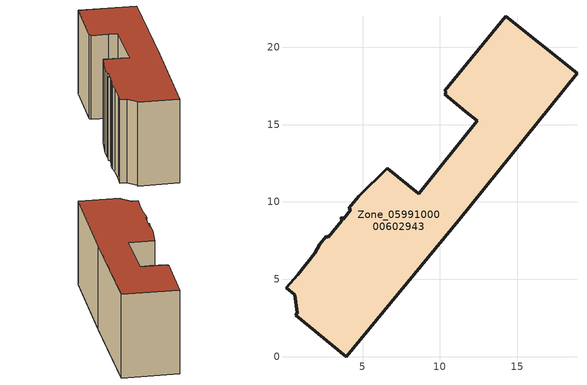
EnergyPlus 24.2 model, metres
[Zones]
Zone_0599100000602943
 floor ground (C_G): 4.12,9.58 4.76,10.37 6.6,12.19 8.64,10.53 12.4,15.24 11.68,15.82 10.31,16.95 10.41,17.08 10.29,17.18 14.26,22 18.85,18.31 11.22,8.82 3.96,0 0.68,2.68 0.8,2.84 0.61,4 0.06,4.47 0.8,5.3 1.91,6.7 2.23,7.26 2.67,7.8 2.78,7.74 3.65,8.78 3.63,8.98 3.67,9.03 3.74,8.89 4.24,9.48 z0
 wall outside (C_F): 18.85,18.31 14.26,22 10.29,17.18 10.41,17.08 10.31,16.95 11.68,15.82 12.4,15.24 8.64,10.53 6.6,12.19 4.76,10.37 4.12,9.58 4.24,9.48 3.74,8.89 3.67,9.03 3.63,8.98 3.65,8.78 2.78,7.74 2.67,7.8 2.23,7.26 1.91,6.7 0.8,5.3 0.06,4.47 0.61,4 0.8,2.84 0.68,2.68 3.96,0 11.22,8.82 18.85,18.31 z0:9
 roof outside (C_R): 4.76,10.37 4.12,9.58 4.24,9.48 3.74,8.89 3.67,9.03 3.63,8.98 3.65,8.78 2.78,7.74 2.67,7.8 2.23,7.26 1.91,6.7 0.8,5.3 0.06,4.47 0.61,4 0.8,2.84 0.68,2.68 3.96,0 11.22,8.82 18.85,18.31 14.26,22 10.29,17.18 10.41,17.08 10.31,16.95 11.68,15.82 12.4,15.24 8.64,10.53 6.6,12.19 z9
[BUILDING]
Pand.0599100000602943: North Axis=0; Terrain=City; Loads Convergence Tolerance Value=0.04; Temperature Convergence Tolerance Value=0.4; Solar Distribution=FullExterior; Maximum Number of Warmup Days=25; Minimum Number of Warmup Days=1
[Site:Location]
Rotterdam.The.Hague.AP_ZH_NLD Design_Conditions: Latitude=51.96; Longitude=4.45; Time Zone=1; Elevation=-4.5
[SITE:GROUNDTEMPERATURE:BUILDINGSURFACE]
18, 18, 18, 18, 18, 18, 18, 18, 18, 18, 18, 18
[MATERIAL] Thermal Absorptance=0.9; Solar Absorptance=0.7; Visible Absorptance=0.7
Name | Roughness | Thickness | Conductivity | Density | Specific Heat
G.TC.1946 | MediumSmooth | 0.15 | 1 | 540 | 1210
F.TC.1946 | Rough | 0.3 | 0.857143 | 1920 | 840
R.TC.1946 | MediumRough | 0.2 | 0.909091 | 1500 | 1000
[CONSTRUCTION]
C_G: G.TC.1946
C_F: F.TC.1946
C_R: R.TC.1946
[ZONE]
Zone_0599100000602943: Type=1; Multiplier=1; Ceiling Height=Autocalculate; Volume=Autocalculate; Floor Area=autocalculate; Part of Total Floor Area=Yes
[ZONEINFILTRATION:DESIGNFLOWRATE]
Infil_Zone_0599100000602943: Zone or ZoneList or Space or SpaceList=Zone_0599100000602943; Schedule=AlwaysOn; Design Flow Rate Calculation Method=Flow/Area; Flow Rate per Floor Area=0.003; Constant Term Coefficient=1; Temperature Term Coefficient=0; Velocity Term Coefficient=0; Velocity Squared Term Coefficient=0
[HVACTEMPLATE:ZONE:IDEALLOADSAIRSYSTEM]
Zone_0599100000602943: Maximum Heating Supply Air Temperature=50; Minimum Cooling Supply Air Temperature=13; Maximum Heating Supply Air Humidity Ratio=0.0156; Minimum Cooling Supply Air Humidity Ratio=0.0077; Heating Limit=NoLimit; Cooling Limit=NoLimit; Dehumidification Control Type=ConstantSensibleHeatRatio; Cooling Sensible Heat Ratio=0.7; Dehumidification Setpoint=60; Humidification Control Type=None; Humidification Setpoint=30; Outdoor Air Method=None; Outdoor Air Flow Rate per Person=0.00944; Outdoor Air Flow Rate per Zone Floor Area=0; Outdoor Air Flow Rate per Zone=0; Demand Controlled Ventilation Type=None; Outdoor Air Economizer Type=NoEconomizer; Heat Recovery Type=None; Sensible Heat Recovery Effectiveness=0.7; Latent Heat Recovery Effectiveness=0.65
[ZONECONTROL:THERMOSTAT]
ThermostatControl_Zone_0599100000602943: Zone or ZoneList=Zone_0599100000602943; Control Type Schedule=DualSetpointControlType; Control 1=Thermostat_Zone_0599100000602943; Temperature Difference Between Cutout And Setpoint=0
[THERMOSTATSETPOINT:DUALSETPOINT]
Thermostat_Zone_0599100000602943: Heating Setpoint Temperature Schedule=HeatingSetpoint_Zone_0599100000602943; Cooling Setpoint Temperature Schedule=CoolingSetpoint_Zone_0599100000602943
[SCHEDULE:COMPACT]
HeatingSetpoint_Zone_0599100000602943: Through: 12/31, For: AllDays, Until: 24:00, 21
CoolingSetpoint_Zone_0599100000602943: Through: 12/31, For: AllDays, Until: 24:00, 24
DualSetpointControlType: Through: 12/31, For: AllDays, Until: 24:00, 4
AlwaysOn: Through: 12/31, For: AllDays, Until: 24:00, 1
